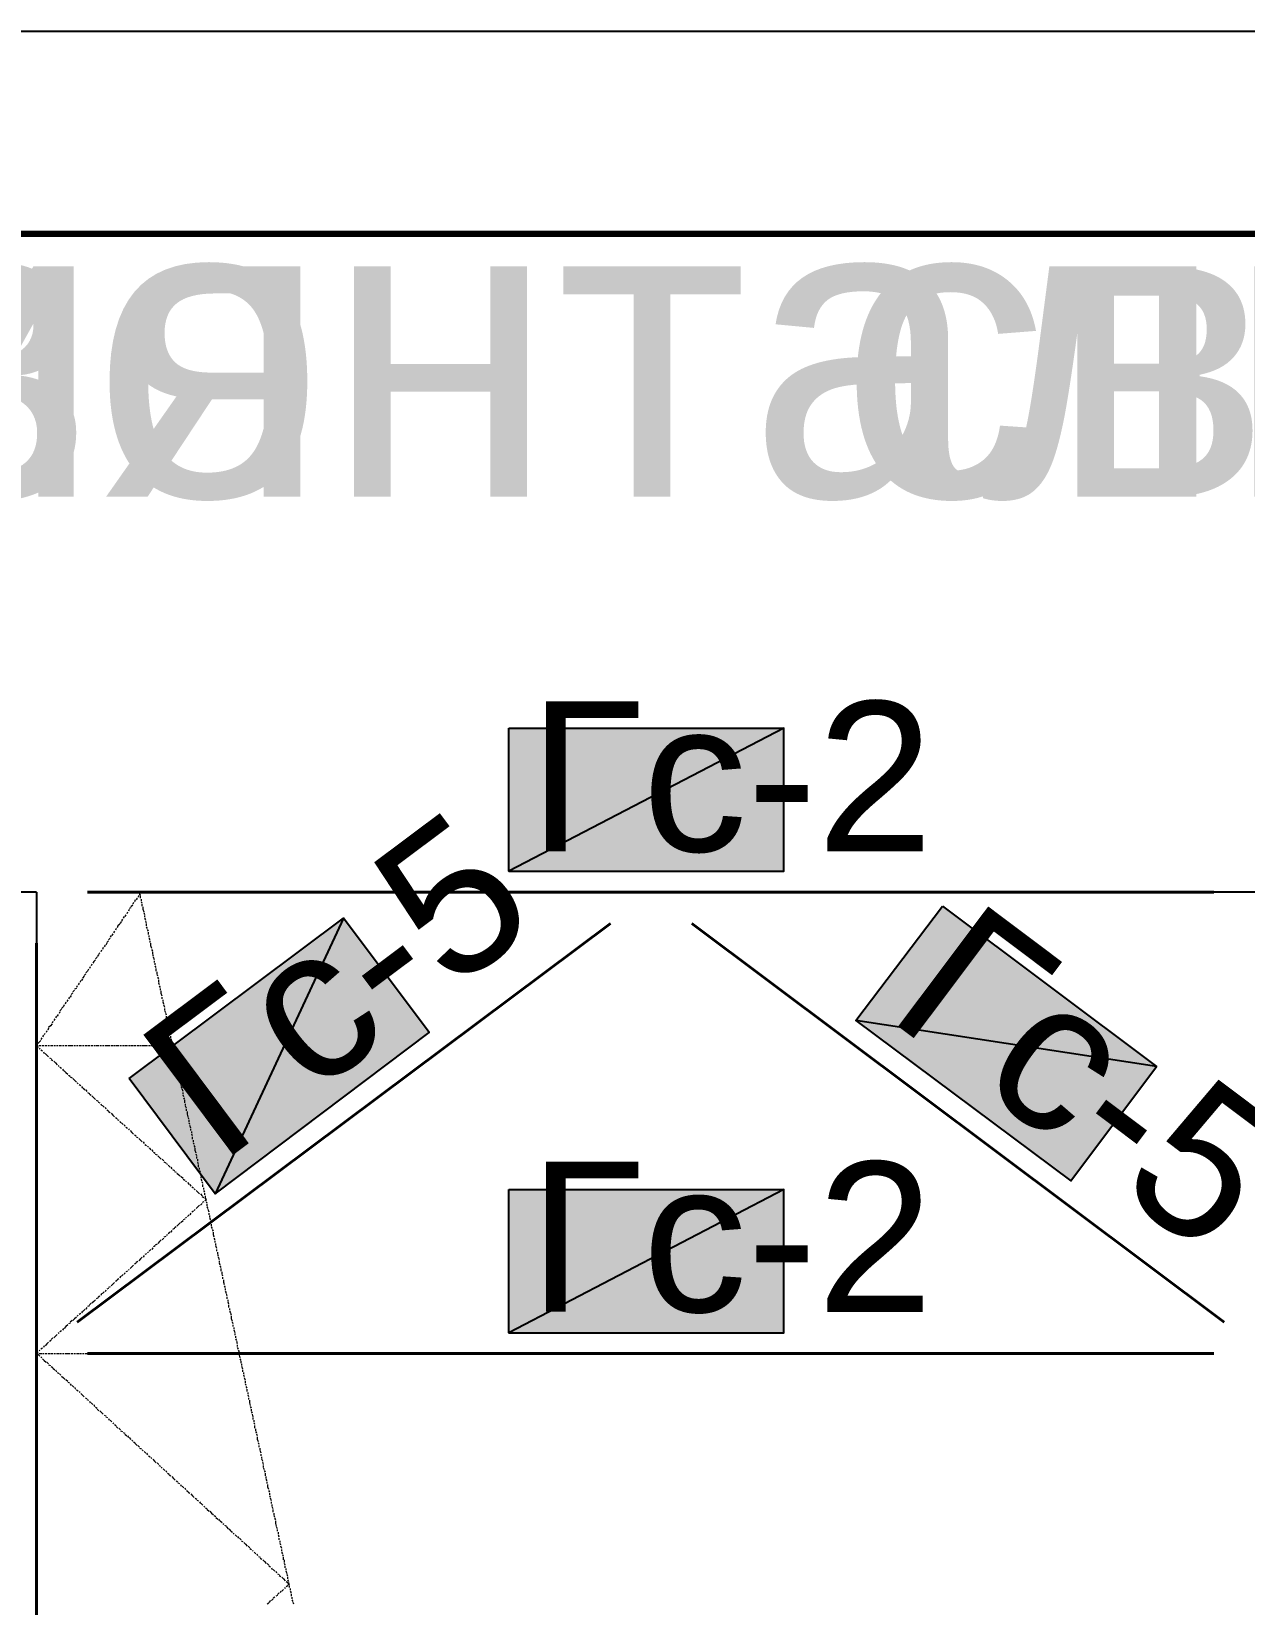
# Model space of a CAD drawing. Extents: x 0 to 604, y 0 to 420.
# Drawn here: x 199.69 to 229.31, y 381.6 to 420 of the extents above; entities that cross this region are included whole.
import ezdxf

# ---------------------------------------------------------------- set-up
doc = ezdxf.new("R2010")
doc.units = 0
doc.styles.add('TEYPDFCAD_TEXT', font='arial.ttf')

# ---------------------------------------------------------------- blocks, each defined once
blk = doc.blocks.new('A2-landscape')
for points in [[(594, 420), (0, 420)], [(589, 415), (20, 415)]]:
    blk.add_lwpolyline(points)

msp = doc.modelspace()

# ---------------------------------------------------------------- hatches: boundary and pattern name
at = {"true_color": 0xffffff}
h = msp.add_hatch(color=0, dxfattribs=at)
h.paths.add_polyline_path([(211.349, 402.992), (218.059, 402.992), (211.349, 399.5)])
h.paths.add_polyline_path([(218.059, 402.992), (211.349, 399.5), (218.059, 399.5)])
h = msp.add_hatch(color=0, dxfattribs=at)
h.paths.add_polyline_path([(221.933, 398.653), (227.161, 394.737), (219.816, 395.859)])
h.paths.add_polyline_path([(227.161, 394.737), (219.816, 395.859), (225.065, 391.943)])
h = msp.add_hatch(color=0, dxfattribs=at)
h.paths.add_polyline_path([(202.078, 394.441), (207.306, 398.357), (204.174, 391.626)])
h.paths.add_polyline_path([(207.306, 398.357), (204.174, 391.626), (209.402, 395.563)])
h = msp.add_hatch(color=0, dxfattribs=at)
h.paths.add_polyline_path([(211.349, 391.731), (218.059, 391.731), (211.349, 388.239)])
h.paths.add_polyline_path([(218.059, 391.731), (211.349, 388.239), (218.059, 388.239)])

# ---------------------------------------------------------------- linework, layer by layer
at = {"color": 0, "lineweight": 0, "true_color": 0xffffff}
for p, q in [((211.349, 399.5), (218.059, 399.5)), ((204.174, 391.626), (209.402, 395.563)), ((219.816, 395.859), (225.065, 391.943)), ((211.349, 388.239), (218.059, 388.239))]:
    msp.add_line(p, q, dxfattribs=at)
at = {"color": 7, "lineweight": 25}
for p, q in [((199.813, 398.992), (198.818, 398.992)), ((199.813, 398.992), (199.813, 385.593)), ((221.319, 398.992), (201.316, 398.992)), ((223.816, 398.992), (222.821, 398.992)), ((245.322, 398.992), (225.319, 398.992)), ((199.813, 384.09), (199.813, 383.074))]:
    msp.add_line(p, q, dxfattribs=at)
at = {"color": 7, "lineweight": 40}
for p, q in [((228.558, 398.992), (201.062, 398.992)), ((200.808, 388.493), (213.826, 398.23)), ((215.815, 398.23), (228.812, 388.493)), ((199.813, 397.743), (199.813, 310.219)), ((228.558, 387.731), (201.062, 387.731))]:
    msp.add_line(p, q, dxfattribs=at)
at = {"color": 7, "lineweight": 5}
for p, q in [((202.353, 398.928), (202.332, 398.949)), ((202.332, 398.949), (202.332, 398.928)), ((202.078, 398.568), (202.057, 398.526)), ((202.12, 398.611), (202.078, 398.589)), ((202.163, 398.674), (202.12, 398.632)), ((202.184, 398.738), (202.163, 398.695)), ((202.226, 398.801), (202.205, 398.759)), ((202.269, 398.843), (202.248, 398.801)), ((202.311, 398.907), (202.29, 398.865)), ((202.353, 398.843), (202.353, 398.907)), ((202.375, 398.78), (202.375, 398.822)), ((202.396, 398.716), (202.375, 398.759)), ((202.396, 398.653), (202.396, 398.695)), ((202.417, 398.568), (202.417, 398.632)), ((202.438, 398.505), (202.417, 398.568)), ((201.845, 398.209), (201.803, 398.166)), ((201.888, 398.272), (201.845, 398.23)), ((201.909, 398.335), (201.888, 398.293)), ((201.951, 398.399), (201.93, 398.357)), ((201.994, 398.441), (201.972, 398.399)), ((202.036, 398.505), (202.015, 398.462)), ((202.459, 398.441), (202.438, 398.484)), ((202.459, 398.378), (202.459, 398.42)), ((202.48, 398.314), (202.459, 398.357)), ((202.501, 398.23), (202.48, 398.293)), ((202.501, 398.166), (202.501, 398.209)), ((201.57, 397.806), (201.528, 397.764)), ((201.613, 397.87), (201.57, 397.827)), ((201.634, 397.933), (201.613, 397.891)), ((201.676, 397.976), (201.655, 397.933)), ((201.718, 398.039), (201.697, 397.997)), ((201.761, 398.103), (201.739, 398.06)), ((201.803, 398.166), (201.782, 398.124)), ((202.523, 398.103), (202.501, 398.145)), ((202.544, 398.039), (202.523, 398.081)), ((202.544, 397.954), (202.544, 398.018)), ((202.565, 397.891), (202.565, 397.933)), ((202.586, 397.827), (202.565, 397.87)), ((202.586, 397.764), (202.586, 397.806)), ((201.337, 397.468), (201.295, 397.425)), ((201.358, 397.51), (201.337, 397.489)), ((201.401, 397.574), (201.38, 397.531)), ((201.443, 397.637), (201.422, 397.595)), ((201.486, 397.7), (201.464, 397.658)), ((201.528, 397.743), (201.507, 397.7)), ((202.607, 397.679), (202.607, 397.743)), ((202.629, 397.616), (202.607, 397.679)), ((202.65, 397.552), (202.629, 397.595)), ((202.65, 397.489), (202.65, 397.531)), ((202.671, 397.425), (202.65, 397.468)), ((201.062, 397.065), (201.02, 397.023)), ((201.083, 397.108), (201.062, 397.065)), ((201.126, 397.171), (201.105, 397.129)), ((201.168, 397.235), (201.147, 397.192)), ((201.21, 397.298), (201.189, 397.256)), ((201.253, 397.341), (201.21, 397.298)), ((201.295, 397.404), (201.253, 397.362)), ((202.692, 397.341), (202.671, 397.404)), ((202.692, 397.277), (202.692, 397.319)), ((202.713, 397.214), (202.713, 397.256)), ((202.734, 397.15), (202.713, 397.192)), ((202.734, 397.065), (202.734, 397.129)), ((202.756, 397.002), (202.756, 397.044)), ((200.787, 396.642), (200.745, 396.621)), ((200.808, 396.706), (200.787, 396.663)), ((200.851, 396.769), (200.829, 396.727)), ((200.893, 396.833), (200.872, 396.79)), ((200.935, 396.875), (200.914, 396.833)), ((200.977, 396.938), (200.935, 396.896)), ((201.02, 397.002), (200.977, 396.96)), ((202.777, 396.938), (202.756, 396.981)), ((202.798, 396.875), (202.777, 396.917)), ((202.798, 396.79), (202.798, 396.854)), ((202.819, 396.727), (202.798, 396.769)), ((202.84, 396.663), (202.819, 396.706)), ((202.84, 396.6), (202.84, 396.642)), ((200.533, 396.303), (200.512, 396.261)), ((200.575, 396.367), (200.554, 396.325)), ((200.618, 396.43), (200.596, 396.388)), ((200.66, 396.473), (200.639, 396.43)), ((200.702, 396.536), (200.66, 396.494)), ((200.745, 396.6), (200.702, 396.557)), ((202.861, 396.515), (202.861, 396.579)), ((202.882, 396.452), (202.861, 396.515)), ((202.882, 396.388), (202.882, 396.43)), ((202.904, 396.325), (202.904, 396.367)), ((202.925, 396.261), (202.904, 396.303)), ((200.258, 395.901), (200.237, 395.859)), ((200.3, 395.965), (200.279, 395.923)), ((200.343, 396.007), (200.321, 395.965)), ((200.385, 396.071), (200.364, 396.028)), ((200.427, 396.134), (200.385, 396.092)), ((200.47, 396.198), (200.427, 396.155)), ((200.491, 396.24), (200.47, 396.198)), ((202.946, 396.176), (202.925, 396.24)), ((202.946, 396.113), (202.946, 396.155)), ((202.967, 396.049), (202.946, 396.092)), ((202.988, 395.986), (202.967, 396.028)), ((202.988, 395.901), (202.988, 395.965)), ((203.009, 395.838), (203.009, 395.88)), ((199.983, 395.499), (199.962, 395.457)), ((200.025, 395.541), (200.004, 395.52)), ((200.067, 395.605), (200.046, 395.563)), ((200.11, 395.668), (200.089, 395.626)), ((200.152, 395.732), (200.11, 395.69)), ((200.194, 395.774), (200.152, 395.732)), ((200.215, 395.838), (200.194, 395.796)), ((203.031, 395.774), (203.009, 395.817)), ((203.031, 395.711), (203.031, 395.753)), ((203.052, 395.626), (203.052, 395.69)), ((203.073, 395.563), (203.052, 395.626)), ((203.094, 395.499), (203.073, 395.541)), ((199.834, 395.266), (199.813, 395.245)), ((199.813, 395.245), (199.856, 395.203)), ((199.813, 395.203), (199.813, 395.245)), ((199.813, 395.245), (199.856, 395.245)), ((199.813, 395.139), (199.813, 395.182)), ((199.813, 395.055), (199.813, 395.118)), ((199.877, 395.33), (199.834, 395.288)), ((199.919, 395.372), (199.877, 395.33)), ((199.877, 395.245), (199.919, 395.245)), ((199.877, 395.182), (199.898, 395.16)), ((199.94, 395.436), (199.919, 395.393)), ((199.919, 395.139), (199.962, 395.118)), ((199.94, 395.245), (200.004, 395.245)), ((200.025, 395.245), (200.067, 395.245)), ((200.089, 395.245), (200.131, 395.245)), ((200.152, 395.245), (200.215, 395.245)), ((200.237, 395.245), (200.279, 395.245)), ((200.3, 395.245), (200.343, 395.245)), ((200.364, 395.245), (200.427, 395.245)), ((200.448, 395.245), (200.491, 395.245)), ((200.512, 395.245), (200.554, 395.245)), ((200.575, 395.245), (200.639, 395.245)), ((200.639, 395.245), (200.702, 395.245)), ((200.724, 395.245), (200.766, 395.245)), ((200.787, 395.245), (200.829, 395.245)), ((200.851, 395.245), (200.914, 395.245)), ((200.935, 395.245), (200.977, 395.245)), ((200.999, 395.245), (201.041, 395.245)), ((201.062, 395.245), (201.126, 395.245)), ((201.147, 395.245), (201.189, 395.245)), ((201.21, 395.245), (201.253, 395.245)), ((201.274, 395.245), (201.337, 395.245)), ((201.358, 395.245), (201.401, 395.245)), ((201.422, 395.245), (201.464, 395.245)), ((201.486, 395.245), (201.549, 395.245)), ((201.549, 395.245), (201.613, 395.245)), ((201.634, 395.245), (201.676, 395.245)), ((201.697, 395.245), (201.739, 395.245)), ((201.761, 395.245), (201.824, 395.245)), ((201.845, 395.245), (201.888, 395.245)), ((201.909, 395.245), (201.951, 395.245)), ((201.972, 395.245), (202.036, 395.245)), ((202.057, 395.245), (202.099, 395.245)), ((202.12, 395.245), (202.163, 395.245)), ((202.184, 395.245), (202.248, 395.245)), ((202.269, 395.245), (202.311, 395.245)), ((202.332, 395.245), (202.375, 395.245)), ((202.396, 395.245), (202.459, 395.245)), ((202.459, 395.245), (202.523, 395.245)), ((202.544, 395.245), (202.586, 395.245)), ((202.607, 395.245), (202.65, 395.245)), ((202.671, 395.245), (202.734, 395.245)), ((202.756, 395.245), (202.798, 395.245)), ((202.819, 395.245), (202.861, 395.245)), ((202.882, 395.245), (202.946, 395.245)), ((202.967, 395.245), (203.009, 395.245)), ((203.031, 395.245), (203.073, 395.245)), ((203.094, 395.436), (203.094, 395.478)), ((203.115, 395.372), (203.094, 395.414)), ((203.094, 395.245), (203.137, 395.245)), ((203.137, 395.288), (203.115, 395.351)), ((203.137, 395.224), (203.137, 395.266)), ((203.158, 395.16), (203.158, 395.203)), ((203.179, 395.097), (203.158, 395.139)), ((199.813, 394.991), (199.813, 395.055)), ((199.813, 394.928), (199.813, 394.97)), ((199.813, 394.864), (199.813, 394.906)), ((199.813, 394.779), (199.813, 394.843)), ((199.813, 394.716), (199.813, 394.758)), ((199.983, 395.097), (200.004, 395.055)), ((200.025, 395.055), (200.067, 395.012)), ((200.067, 395.012), (200.11, 394.97)), ((200.131, 394.949), (200.173, 394.928)), ((200.173, 394.906), (200.215, 394.885)), ((200.237, 394.864), (200.279, 394.822)), ((200.279, 394.822), (200.321, 394.779)), ((200.343, 394.758), (200.364, 394.737)), ((203.179, 395.012), (203.179, 395.076)), ((203.2, 394.949), (203.2, 394.991)), ((203.221, 394.885), (203.2, 394.928)), ((203.242, 394.822), (203.221, 394.864)), ((203.242, 394.737), (203.242, 394.801)), ((199.813, 394.652), (199.813, 394.695)), ((199.813, 394.568), (199.813, 394.631)), ((199.813, 394.504), (199.813, 394.547)), ((199.813, 394.441), (199.813, 394.483)), ((199.813, 394.356), (199.813, 394.42)), ((199.813, 394.293), (199.813, 394.335)), ((200.385, 394.716), (200.427, 394.695)), ((200.448, 394.674), (200.47, 394.631)), ((200.491, 394.631), (200.533, 394.589)), ((200.533, 394.589), (200.575, 394.547)), ((200.596, 394.525), (200.639, 394.504)), ((200.639, 394.483), (200.681, 394.462)), ((200.702, 394.441), (200.745, 394.399)), ((200.745, 394.399), (200.787, 394.356)), ((200.808, 394.335), (200.829, 394.314)), ((203.263, 394.674), (203.242, 394.716)), ((203.285, 394.61), (203.263, 394.652)), ((203.285, 394.547), (203.285, 394.589)), ((203.306, 394.462), (203.306, 394.525)), ((203.327, 394.399), (203.306, 394.462)), ((203.327, 394.335), (203.327, 394.377)), ((199.813, 394.229), (199.813, 394.271)), ((199.813, 394.144), (199.813, 394.208)), ((199.813, 394.081), (199.813, 394.144)), ((199.813, 394.017), (199.813, 394.06)), ((199.813, 393.954), (199.813, 393.996)), ((200.851, 394.293), (200.893, 394.271)), ((200.914, 394.25), (200.935, 394.208)), ((200.956, 394.208), (200.999, 394.166)), ((201.02, 394.166), (201.041, 394.123)), ((201.062, 394.102), (201.105, 394.081)), ((201.105, 394.06), (201.147, 394.039)), ((201.168, 394.017), (201.21, 393.975)), ((201.21, 393.975), (201.253, 393.933)), ((203.348, 394.271), (203.348, 394.314)), ((203.369, 394.208), (203.348, 394.25)), ((203.391, 394.123), (203.369, 394.187)), ((203.391, 394.06), (203.391, 394.102)), ((203.412, 393.996), (203.391, 394.039)), ((203.433, 393.933), (203.412, 393.975)), ((199.813, 393.869), (199.813, 393.933)), ((199.813, 393.806), (199.813, 393.848)), ((199.813, 393.742), (199.813, 393.785)), ((199.813, 393.658), (199.813, 393.721)), ((199.813, 393.594), (199.813, 393.637)), ((199.813, 393.531), (199.813, 393.573)), ((201.274, 393.912), (201.316, 393.89)), ((201.316, 393.869), (201.358, 393.848)), ((201.38, 393.827), (201.401, 393.785)), ((201.422, 393.785), (201.464, 393.742)), ((201.486, 393.742), (201.507, 393.7)), ((201.528, 393.679), (201.57, 393.658)), ((201.57, 393.637), (201.613, 393.615)), ((201.634, 393.594), (201.676, 393.552)), ((203.433, 393.848), (203.433, 393.912)), ((203.454, 393.785), (203.454, 393.827)), ((203.475, 393.721), (203.454, 393.764)), ((203.475, 393.658), (203.475, 393.7)), ((203.496, 393.573), (203.496, 393.637)), ((203.518, 393.51), (203.496, 393.573)), ((199.813, 393.446), (199.813, 393.51)), ((199.813, 393.382), (199.813, 393.425)), ((199.813, 393.319), (199.813, 393.361)), ((199.813, 393.234), (199.813, 393.298)), ((199.813, 393.171), (199.813, 393.234)), ((201.676, 393.552), (201.718, 393.51)), ((201.739, 393.488), (201.782, 393.467)), ((201.782, 393.446), (201.824, 393.425)), ((201.845, 393.404), (201.867, 393.361)), ((201.888, 393.361), (201.93, 393.319)), ((201.951, 393.319), (201.972, 393.277)), ((201.994, 393.255), (202.036, 393.234)), ((202.057, 393.213), (202.078, 393.192)), ((203.539, 393.446), (203.518, 393.488)), ((203.539, 393.382), (203.539, 393.425)), ((203.56, 393.319), (203.539, 393.361)), ((203.581, 393.234), (203.56, 393.298)), ((203.581, 393.171), (203.581, 393.213)), ((199.813, 393.107), (199.813, 393.15)), ((199.813, 393.044), (199.813, 393.086)), ((199.813, 392.959), (199.813, 393.023)), ((199.813, 392.896), (199.813, 392.938)), ((199.813, 392.832), (199.813, 392.874)), ((199.813, 392.747), (199.813, 392.811)), ((202.099, 393.171), (202.142, 393.128)), ((202.142, 393.128), (202.184, 393.086)), ((202.205, 393.065), (202.248, 393.044)), ((202.248, 393.023), (202.29, 393.002)), ((202.311, 392.98), (202.353, 392.938)), ((202.353, 392.938), (202.396, 392.896)), ((202.417, 392.896), (202.438, 392.853)), ((202.459, 392.832), (202.501, 392.811)), ((203.602, 393.107), (203.602, 393.15)), ((203.623, 393.044), (203.602, 393.086)), ((203.623, 392.959), (203.623, 393.023)), ((203.644, 392.896), (203.644, 392.938)), ((203.666, 392.832), (203.644, 392.874)), ((203.687, 392.769), (203.666, 392.811)), ((199.813, 392.684), (199.813, 392.726)), ((199.813, 392.62), (199.813, 392.663)), ((199.813, 392.536), (199.813, 392.599)), ((199.813, 392.472), (199.813, 392.515)), ((199.813, 392.409), (199.813, 392.451)), ((202.523, 392.79), (202.544, 392.769)), ((202.565, 392.747), (202.607, 392.705)), ((202.629, 392.705), (202.65, 392.663)), ((202.671, 392.642), (202.713, 392.62)), ((202.713, 392.599), (202.756, 392.578)), ((202.777, 392.557), (202.819, 392.515)), ((202.819, 392.515), (202.861, 392.472)), ((202.882, 392.472), (202.925, 392.43)), ((203.687, 392.684), (203.687, 392.747)), ((203.708, 392.62), (203.687, 392.684)), ((203.729, 392.557), (203.708, 392.599)), ((203.729, 392.493), (203.729, 392.536)), ((203.75, 392.43), (203.75, 392.472)), ((199.813, 392.324), (199.813, 392.388)), ((199.813, 392.261), (199.813, 392.324)), ((199.813, 392.197), (199.813, 392.239)), ((199.813, 392.134), (199.813, 392.176)), ((199.813, 392.049), (199.813, 392.113)), ((202.925, 392.409), (202.967, 392.388)), ((202.988, 392.366), (203.009, 392.345)), ((203.031, 392.324), (203.073, 392.282)), ((203.094, 392.282), (203.115, 392.239)), ((203.137, 392.218), (203.179, 392.197)), ((203.179, 392.176), (203.221, 392.155)), ((203.242, 392.134), (203.285, 392.091)), ((203.285, 392.091), (203.327, 392.049)), ((203.348, 392.049), (203.391, 392.007)), ((203.772, 392.345), (203.75, 392.409)), ((203.772, 392.282), (203.772, 392.324)), ((203.793, 392.218), (203.793, 392.261)), ((203.814, 392.155), (203.793, 392.197)), ((203.835, 392.07), (203.814, 392.134)), ((203.835, 392.007), (203.835, 392.049)), ((199.813, 391.985), (199.813, 392.028)), ((199.813, 391.922), (199.813, 391.964)), ((199.813, 391.837), (199.813, 391.901)), ((199.813, 391.774), (199.813, 391.816)), ((199.813, 391.71), (199.813, 391.753)), ((199.813, 391.626), (199.813, 391.689)), ((203.391, 391.985), (203.433, 391.964)), ((203.454, 391.943), (203.475, 391.922)), ((203.496, 391.901), (203.539, 391.858)), ((203.56, 391.858), (203.581, 391.816)), ((203.602, 391.795), (203.644, 391.774)), ((203.666, 391.753), (203.687, 391.731)), ((203.708, 391.71), (203.75, 391.668)), ((203.75, 391.668), (203.793, 391.626)), ((203.856, 391.943), (203.835, 391.985)), ((203.877, 391.88), (203.856, 391.922)), ((203.877, 391.795), (203.877, 391.858)), ((203.899, 391.731), (203.899, 391.774)), ((203.92, 391.668), (203.899, 391.71)), ((199.813, 391.562), (199.813, 391.604)), ((199.813, 391.499), (199.813, 391.541)), ((199.813, 391.414), (199.813, 391.478)), ((199.813, 391.351), (199.813, 391.414)), ((199.813, 391.287), (199.813, 391.329)), ((199.813, 391.223), (199.813, 391.266)), ((203.75, 391.308), (203.708, 391.266)), ((203.793, 391.351), (203.75, 391.308)), ((203.814, 391.626), (203.856, 391.583)), ((203.856, 391.393), (203.814, 391.351)), ((203.856, 391.562), (203.899, 391.541)), ((203.899, 391.435), (203.856, 391.414)), ((203.92, 391.604), (203.92, 391.647)), ((203.92, 391.52), (203.962, 391.499)), ((203.962, 391.499), (203.92, 391.456)), ((203.941, 391.52), (203.941, 391.583)), ((203.962, 391.456), (203.941, 391.52)), ((203.983, 391.393), (203.962, 391.435)), ((203.983, 391.329), (203.983, 391.372)), ((204.004, 391.266), (203.983, 391.308)), ((199.813, 391.139), (199.813, 391.202)), ((199.813, 391.075), (199.813, 391.118)), ((199.813, 391.012), (199.813, 391.054)), ((199.813, 390.927), (199.813, 390.991)), ((199.813, 390.864), (199.813, 390.906)), ((203.285, 390.885), (203.242, 390.842)), ((203.327, 390.927), (203.285, 390.885)), ((203.391, 390.969), (203.348, 390.927)), ((203.433, 391.012), (203.391, 390.991)), ((203.475, 391.054), (203.454, 391.033)), ((203.539, 391.118), (203.496, 391.075)), ((203.581, 391.16), (203.56, 391.118)), ((203.644, 391.202), (203.602, 391.181)), ((203.687, 391.245), (203.666, 391.223)), ((204.025, 391.181), (204.004, 391.245)), ((204.025, 391.118), (204.025, 391.16)), ((204.047, 391.054), (204.047, 391.096)), ((204.068, 390.991), (204.047, 391.033)), ((204.068, 390.906), (204.068, 390.969)), ((204.089, 390.842), (204.089, 390.885)), ((199.813, 390.8), (199.813, 390.842)), ((199.813, 390.716), (199.813, 390.779)), ((199.813, 390.652), (199.813, 390.694)), ((199.813, 390.589), (199.813, 390.631)), ((199.813, 390.504), (199.813, 390.567)), ((199.813, 390.44), (199.813, 390.504)), ((202.861, 390.504), (202.819, 390.461)), ((202.925, 390.546), (202.882, 390.504)), ((202.967, 390.589), (202.925, 390.567)), ((203.009, 390.631), (202.988, 390.61)), ((203.073, 390.694), (203.031, 390.652)), ((203.115, 390.737), (203.094, 390.694)), ((203.179, 390.779), (203.137, 390.758)), ((203.221, 390.821), (203.179, 390.8)), ((204.11, 390.779), (204.089, 390.821)), ((204.131, 390.716), (204.11, 390.758)), ((204.131, 390.631), (204.131, 390.694)), ((204.152, 390.567), (204.131, 390.631)), ((204.174, 390.504), (204.152, 390.546)), ((199.813, 390.377), (199.813, 390.419)), ((199.813, 390.313), (199.813, 390.356)), ((199.813, 390.229), (199.813, 390.292)), ((199.813, 390.165), (199.813, 390.207)), ((199.813, 390.102), (199.813, 390.144)), ((202.438, 390.123), (202.417, 390.08)), ((202.501, 390.165), (202.459, 390.144)), ((202.544, 390.207), (202.523, 390.186)), ((202.607, 390.271), (202.565, 390.229)), ((202.65, 390.313), (202.629, 390.271)), ((202.713, 390.356), (202.671, 390.334)), ((202.756, 390.398), (202.713, 390.377)), ((202.819, 390.461), (202.777, 390.419)), ((204.174, 390.44), (204.174, 390.483)), ((204.195, 390.377), (204.195, 390.419)), ((204.216, 390.292), (204.195, 390.356)), ((204.216, 390.229), (204.216, 390.271)), ((204.237, 390.165), (204.237, 390.207)), ((204.258, 390.102), (204.237, 390.144)), ((199.813, 390.017), (199.813, 390.08)), ((199.813, 389.953), (199.813, 389.996)), ((199.813, 389.89), (199.813, 389.932)), ((199.813, 389.805), (199.813, 389.869)), ((199.813, 389.742), (199.813, 389.784)), ((202.036, 389.742), (201.994, 389.721)), ((202.078, 389.784), (202.057, 389.763)), ((202.142, 389.848), (202.099, 389.805)), ((202.184, 389.89), (202.142, 389.848)), ((202.248, 389.932), (202.205, 389.911)), ((202.29, 389.975), (202.248, 389.953)), ((202.353, 390.038), (202.311, 389.996)), ((202.396, 390.08), (202.353, 390.038)), ((204.28, 390.017), (204.258, 390.08)), ((204.28, 389.953), (204.28, 389.996)), ((204.301, 389.89), (204.28, 389.932)), ((204.322, 389.827), (204.301, 389.869)), ((204.322, 389.742), (204.322, 389.805)), ((199.813, 389.678), (199.813, 389.721)), ((199.813, 389.594), (199.813, 389.657)), ((199.813, 389.53), (199.813, 389.594)), ((199.813, 389.467), (199.813, 389.509)), ((199.813, 389.403), (199.813, 389.445)), ((199.813, 389.318), (199.813, 389.382)), ((201.613, 389.361), (201.57, 389.34)), ((201.676, 389.424), (201.634, 389.382)), ((201.718, 389.467), (201.676, 389.424)), ((201.782, 389.509), (201.739, 389.488)), ((201.824, 389.551), (201.782, 389.53)), ((201.867, 389.615), (201.845, 389.572)), ((201.93, 389.657), (201.888, 389.615)), ((201.972, 389.699), (201.951, 389.657)), ((204.343, 389.678), (204.343, 389.721)), ((204.364, 389.615), (204.343, 389.657)), ((204.364, 389.551), (204.364, 389.594)), ((204.385, 389.467), (204.385, 389.53)), ((204.406, 389.403), (204.385, 389.467)), ((204.428, 389.34), (204.406, 389.382)), ((199.813, 389.255), (199.813, 389.297)), ((199.813, 389.192), (199.813, 389.234)), ((199.813, 389.107), (199.813, 389.17)), ((199.813, 389.043), (199.813, 389.086)), ((199.813, 388.98), (199.813, 389.022)), ((201.21, 389.001), (201.168, 388.959)), ((201.253, 389.043), (201.21, 389.001)), ((201.316, 389.086), (201.274, 389.065)), ((201.358, 389.128), (201.316, 389.107)), ((201.401, 389.192), (201.38, 389.149)), ((201.464, 389.234), (201.422, 389.192)), ((201.507, 389.276), (201.486, 389.234)), ((201.57, 389.318), (201.528, 389.297)), ((204.428, 389.276), (204.428, 389.318)), ((204.449, 389.213), (204.428, 389.255)), ((204.47, 389.128), (204.449, 389.192)), ((204.47, 389.065), (204.47, 389.107)), ((204.491, 389.001), (204.491, 389.043)), ((204.512, 388.937), (204.491, 388.98)), ((199.813, 388.895), (199.813, 388.959)), ((199.813, 388.832), (199.813, 388.874)), ((199.813, 388.768), (199.813, 388.81)), ((199.813, 388.683), (199.813, 388.747)), ((199.813, 388.62), (199.813, 388.683)), ((199.813, 388.557), (199.813, 388.599)), ((200.745, 388.578), (200.702, 388.535)), ((200.787, 388.62), (200.745, 388.578)), ((200.829, 388.662), (200.808, 388.641)), ((200.893, 388.705), (200.851, 388.683)), ((200.935, 388.768), (200.914, 388.726)), ((200.999, 388.81), (200.956, 388.768)), ((201.041, 388.853), (201.02, 388.81)), ((201.105, 388.895), (201.062, 388.874)), ((201.147, 388.959), (201.105, 388.916)), ((204.512, 388.853), (204.512, 388.916)), ((204.534, 388.789), (204.534, 388.832)), ((204.555, 388.726), (204.534, 388.768)), ((204.576, 388.662), (204.555, 388.705)), ((204.576, 388.578), (204.576, 388.641)), ((204.597, 388.514), (204.576, 388.578)), ((199.813, 388.493), (199.813, 388.535)), ((199.813, 388.408), (199.813, 388.472)), ((199.813, 388.345), (199.813, 388.387)), ((199.813, 388.281), (199.813, 388.324)), ((199.813, 388.197), (199.813, 388.26)), ((200.321, 388.197), (200.279, 388.154)), ((200.364, 388.239), (200.343, 388.218)), ((200.427, 388.281), (200.385, 388.26)), ((200.47, 388.345), (200.448, 388.303)), ((200.533, 388.387), (200.491, 388.345)), ((200.575, 388.43), (200.533, 388.387)), ((200.639, 388.472), (200.596, 388.451)), ((200.681, 388.535), (200.639, 388.493)), ((204.618, 388.451), (204.597, 388.493)), ((204.618, 388.387), (204.618, 388.43)), ((204.639, 388.324), (204.639, 388.366)), ((204.661, 388.239), (204.639, 388.303)), ((204.661, 388.175), (204.661, 388.218)), ((199.813, 388.133), (199.813, 388.175)), ((199.813, 388.07), (199.813, 388.112)), ((199.813, 387.985), (199.813, 388.048)), ((199.813, 387.921), (199.813, 387.964)), ((199.813, 387.858), (199.813, 387.9)), ((199.813, 387.773), (199.813, 387.837)), ((199.898, 387.816), (199.877, 387.795)), ((199.962, 387.858), (199.919, 387.837)), ((200.004, 387.921), (199.983, 387.879)), ((200.067, 387.964), (200.025, 387.921)), ((200.11, 388.006), (200.067, 387.964)), ((200.173, 388.048), (200.131, 388.027)), ((200.215, 388.112), (200.173, 388.07)), ((200.279, 388.154), (200.237, 388.112)), ((204.682, 388.112), (204.682, 388.154)), ((204.703, 388.048), (204.682, 388.091)), ((204.724, 387.964), (204.703, 388.027)), ((204.724, 387.9), (204.724, 387.943)), ((204.745, 387.837), (204.724, 387.879)), ((204.766, 387.773), (204.745, 387.816)), ((199.856, 387.773), (199.813, 387.731)), ((199.813, 387.71), (199.813, 387.773)), ((199.813, 387.731), (199.856, 387.731)), ((199.813, 387.731), (199.834, 387.71)), ((199.813, 387.646), (199.813, 387.689)), ((199.813, 387.583), (199.813, 387.625)), ((199.813, 387.498), (199.813, 387.562)), ((199.813, 387.435), (199.813, 387.477)), ((199.856, 387.71), (199.898, 387.667)), ((199.877, 387.731), (199.94, 387.731)), ((199.919, 387.646), (199.94, 387.625)), ((199.962, 387.731), (200.004, 387.731)), ((199.962, 387.604), (200.004, 387.562)), ((200.004, 387.562), (200.046, 387.519)), ((200.025, 387.731), (200.067, 387.731)), ((200.067, 387.519), (200.11, 387.477)), ((200.089, 387.731), (200.152, 387.731)), ((200.11, 387.456), (200.152, 387.435)), ((200.173, 387.731), (200.215, 387.731)), ((200.237, 387.731), (200.279, 387.731)), ((200.3, 387.731), (200.364, 387.731)), ((200.385, 387.731), (200.427, 387.731)), ((200.448, 387.731), (200.491, 387.731)), ((200.512, 387.731), (200.575, 387.731)), ((200.575, 387.731), (200.639, 387.731)), ((200.66, 387.731), (200.702, 387.731)), ((200.724, 387.731), (200.766, 387.731)), ((200.787, 387.731), (200.851, 387.731)), ((200.872, 387.731), (200.914, 387.731)), ((200.935, 387.731), (200.977, 387.731)), ((200.999, 387.731), (201.062, 387.731)), ((201.083, 387.731), (201.126, 387.731)), ((201.147, 387.731), (201.189, 387.731)), ((201.21, 387.731), (201.274, 387.731)), ((201.295, 387.731), (201.337, 387.731)), ((201.358, 387.731), (201.401, 387.731)), ((201.422, 387.731), (201.486, 387.731)), ((201.486, 387.731), (201.549, 387.731)), ((201.57, 387.731), (201.613, 387.731)), ((201.634, 387.731), (201.676, 387.731)), ((201.697, 387.731), (201.761, 387.731)), ((201.782, 387.731), (201.824, 387.731)), ((201.845, 387.731), (201.888, 387.731)), ((201.909, 387.731), (201.972, 387.731)), ((201.994, 387.731), (202.036, 387.731)), ((202.057, 387.731), (202.099, 387.731)), ((202.12, 387.731), (202.184, 387.731)), ((202.205, 387.731), (202.248, 387.731)), ((202.269, 387.731), (202.311, 387.731)), ((202.332, 387.731), (202.396, 387.731)), ((202.396, 387.731), (202.459, 387.731)), ((202.48, 387.731), (202.523, 387.731)), ((202.544, 387.731), (202.586, 387.731)), ((202.607, 387.731), (202.671, 387.731)), ((202.692, 387.731), (202.734, 387.731)), ((202.756, 387.731), (202.798, 387.731)), ((202.819, 387.731), (202.882, 387.731)), ((202.904, 387.731), (202.946, 387.731)), ((202.967, 387.731), (203.009, 387.731)), ((203.031, 387.731), (203.094, 387.731)), ((203.115, 387.731), (203.158, 387.731)), ((203.179, 387.731), (203.221, 387.731)), ((203.242, 387.731), (203.285, 387.731)), ((203.306, 387.731), (203.369, 387.731)), ((203.391, 387.731), (203.433, 387.731)), ((203.454, 387.731), (203.496, 387.731)), ((203.518, 387.731), (203.581, 387.731)), ((203.602, 387.731), (203.644, 387.731)), ((203.666, 387.731), (203.708, 387.731)), ((203.729, 387.731), (203.793, 387.731)), ((203.814, 387.731), (203.856, 387.731)), ((203.877, 387.731), (203.92, 387.731)), ((203.941, 387.731), (204.004, 387.731)), ((204.025, 387.731), (204.068, 387.731)), ((204.089, 387.731), (204.131, 387.731)), ((204.152, 387.731), (204.195, 387.731)), ((204.216, 387.731), (204.28, 387.731)), ((204.301, 387.731), (204.343, 387.731)), ((204.364, 387.731), (204.406, 387.731)), ((204.428, 387.731), (204.491, 387.731)), ((204.512, 387.731), (204.555, 387.731)), ((204.576, 387.731), (204.618, 387.731)), ((204.639, 387.731), (204.703, 387.731)), ((204.724, 387.731), (204.766, 387.731)), ((204.766, 387.689), (204.766, 387.752)), ((204.787, 387.625), (204.766, 387.689)), ((204.809, 387.562), (204.787, 387.604)), ((204.809, 387.498), (204.809, 387.541)), ((204.83, 387.435), (204.83, 387.477)), ((199.813, 387.371), (199.813, 387.413)), ((199.813, 387.286), (199.813, 387.35)), ((199.813, 387.223), (199.813, 387.265)), ((199.813, 387.159), (199.813, 387.202)), ((199.813, 387.075), (199.813, 387.138)), ((199.813, 387.011), (199.813, 387.054)), ((200.173, 387.413), (200.215, 387.392)), ((200.215, 387.371), (200.258, 387.329)), ((200.279, 387.329), (200.3, 387.286)), ((200.321, 387.265), (200.364, 387.244)), ((200.385, 387.223), (200.406, 387.202)), ((200.427, 387.181), (200.47, 387.138)), ((200.47, 387.138), (200.512, 387.096)), ((200.533, 387.096), (200.575, 387.054)), ((204.851, 387.35), (204.83, 387.413)), ((204.851, 387.286), (204.851, 387.329)), ((204.872, 387.223), (204.872, 387.265)), ((204.893, 387.159), (204.872, 387.202)), ((204.915, 387.075), (204.893, 387.138)), ((204.915, 387.011), (204.915, 387.054)), ((199.813, 386.948), (199.813, 386.99)), ((199.813, 386.863), (199.813, 386.927)), ((199.813, 386.8), (199.813, 386.863)), ((199.813, 386.736), (199.813, 386.779)), ((199.813, 386.673), (199.813, 386.715)), ((200.575, 387.032), (200.618, 387.011)), ((200.639, 386.99), (200.66, 386.948)), ((200.681, 386.948), (200.724, 386.906)), ((200.745, 386.906), (200.766, 386.863)), ((200.787, 386.842), (200.829, 386.821)), ((200.851, 386.8), (200.872, 386.779)), ((200.893, 386.757), (200.935, 386.715)), ((200.935, 386.715), (200.977, 386.673)), ((204.936, 386.948), (204.915, 386.99)), ((204.957, 386.884), (204.936, 386.927)), ((204.957, 386.8), (204.957, 386.863)), ((204.978, 386.736), (204.978, 386.779)), ((204.999, 386.673), (204.978, 386.715)), ((199.813, 386.588), (199.813, 386.651)), ((199.813, 386.524), (199.813, 386.567)), ((199.813, 386.461), (199.813, 386.503)), ((199.813, 386.376), (199.813, 386.44)), ((199.813, 386.313), (199.813, 386.355)), ((199.813, 386.249), (199.813, 386.292)), ((200.999, 386.651), (201.041, 386.63)), ((201.041, 386.609), (201.083, 386.588)), ((201.105, 386.567), (201.126, 386.524)), ((201.147, 386.524), (201.189, 386.482)), ((201.21, 386.482), (201.232, 386.44)), ((201.253, 386.419), (201.295, 386.397)), ((201.295, 386.376), (201.337, 386.334)), ((201.358, 386.334), (201.401, 386.292)), ((201.401, 386.292), (201.443, 386.249)), ((204.999, 386.609), (204.999, 386.651)), ((205.02, 386.524), (205.02, 386.588)), ((205.042, 386.461), (205.02, 386.524)), ((205.063, 386.397), (205.042, 386.44)), ((205.063, 386.334), (205.063, 386.376)), ((205.084, 386.271), (205.063, 386.313)), ((199.813, 386.165), (199.813, 386.228)), ((199.813, 386.101), (199.813, 386.144)), ((199.813, 386.038), (199.813, 386.08)), ((199.813, 385.953), (199.813, 386.017)), ((199.813, 385.889), (199.813, 385.953)), ((201.464, 386.228), (201.507, 386.207)), ((201.507, 386.186), (201.549, 386.165)), ((201.57, 386.144), (201.591, 386.101)), ((201.613, 386.101), (201.655, 386.059)), ((201.676, 386.038), (201.697, 386.017)), ((201.718, 385.995), (201.761, 385.974)), ((201.761, 385.953), (201.803, 385.911)), ((201.824, 385.911), (201.867, 385.868)), ((205.105, 386.186), (205.084, 386.249)), ((205.105, 386.122), (205.105, 386.165)), ((205.126, 386.059), (205.126, 386.101)), ((205.147, 385.995), (205.126, 386.038)), ((205.147, 385.911), (205.147, 385.974)), ((205.168, 385.847), (205.168, 385.889)), ((199.813, 385.826), (199.813, 385.868)), ((199.813, 385.762), (199.813, 385.805)), ((199.813, 385.678), (199.813, 385.741)), ((199.813, 385.614), (199.813, 385.657)), ((199.813, 385.551), (199.813, 385.593)), ((199.813, 385.466), (199.813, 385.53)), ((201.867, 385.847), (201.909, 385.826)), ((201.93, 385.805), (201.972, 385.784)), ((201.972, 385.762), (202.015, 385.72)), ((202.036, 385.72), (202.057, 385.678)), ((202.078, 385.678), (202.12, 385.635)), ((202.142, 385.614), (202.163, 385.593)), ((202.184, 385.572), (202.226, 385.551)), ((202.226, 385.53), (202.269, 385.487)), ((205.19, 385.784), (205.168, 385.826)), ((205.211, 385.72), (205.19, 385.762)), ((205.211, 385.635), (205.211, 385.699)), ((205.232, 385.572), (205.211, 385.635)), ((205.253, 385.509), (205.232, 385.551)), ((199.813, 385.403), (199.813, 385.445)), ((199.813, 385.339), (199.813, 385.382)), ((199.813, 385.255), (199.813, 385.318)), ((199.813, 385.191), (199.813, 385.233)), ((199.813, 385.127), (199.813, 385.17)), ((202.29, 385.487), (202.332, 385.445)), ((202.332, 385.424), (202.375, 385.403)), ((202.396, 385.382), (202.417, 385.36)), ((202.438, 385.339), (202.48, 385.297)), ((202.501, 385.297), (202.523, 385.255)), ((202.544, 385.233), (202.586, 385.212)), ((202.607, 385.191), (202.629, 385.17)), ((202.65, 385.149), (202.692, 385.106)), ((205.253, 385.445), (205.253, 385.487)), ((205.274, 385.382), (205.274, 385.424)), ((205.295, 385.297), (205.274, 385.36)), ((205.295, 385.233), (205.295, 385.276)), ((205.317, 385.17), (205.317, 385.212)), ((205.338, 385.106), (205.317, 385.149)), ((199.813, 385.043), (199.813, 385.106)), ((199.813, 384.979), (199.813, 385.043)), ((199.813, 384.916), (199.813, 384.958)), ((199.813, 384.852), (199.813, 384.895)), ((199.813, 384.768), (199.813, 384.831)), ((199.813, 384.704), (199.813, 384.746)), ((202.692, 385.106), (202.734, 385.064)), ((202.756, 385.064), (202.798, 385.022)), ((202.798, 385), (202.84, 384.979)), ((202.861, 384.958), (202.882, 384.937)), ((202.904, 384.916), (202.946, 384.873)), ((202.967, 384.873), (202.988, 384.831)), ((203.009, 384.81), (203.052, 384.789)), ((203.052, 384.768), (203.094, 384.746)), ((205.359, 385.022), (205.338, 385.085)), ((205.359, 384.958), (205.359, 385)), ((205.38, 384.895), (205.359, 384.937)), ((205.401, 384.831), (205.38, 384.873)), ((205.401, 384.746), (205.401, 384.81)), ((199.813, 384.641), (199.813, 384.683)), ((199.813, 384.556), (199.813, 384.62)), ((199.813, 384.492), (199.813, 384.535)), ((199.813, 384.429), (199.813, 384.471)), ((199.813, 384.344), (199.813, 384.408)), ((203.115, 384.725), (203.158, 384.683)), ((203.158, 384.683), (203.2, 384.641)), ((203.221, 384.62), (203.263, 384.598)), ((203.263, 384.577), (203.306, 384.556)), ((203.327, 384.535), (203.348, 384.492)), ((203.369, 384.492), (203.412, 384.45)), ((203.433, 384.45), (203.454, 384.408)), ((203.475, 384.387), (203.518, 384.365)), ((205.423, 384.683), (205.423, 384.725)), ((205.444, 384.62), (205.423, 384.662)), ((205.444, 384.556), (205.444, 384.598)), ((205.465, 384.471), (205.465, 384.535)), ((205.486, 384.408), (205.465, 384.471)), ((205.507, 384.344), (205.486, 384.387)), ((199.813, 384.281), (199.813, 384.323)), ((199.813, 384.217), (199.813, 384.26)), ((199.813, 384.133), (199.813, 384.196)), ((199.813, 384.069), (199.813, 384.133)), ((199.813, 384.006), (199.813, 384.048)), ((199.813, 383.942), (199.813, 383.985)), ((203.518, 384.344), (203.56, 384.323)), ((203.581, 384.302), (203.623, 384.26)), ((203.623, 384.26), (203.666, 384.217)), ((203.687, 384.196), (203.729, 384.175)), ((203.729, 384.154), (203.772, 384.133)), ((203.793, 384.111), (203.814, 384.069)), ((203.835, 384.069), (203.877, 384.027)), ((203.899, 384.006), (203.92, 383.985)), ((205.507, 384.281), (205.507, 384.323)), ((205.528, 384.217), (205.507, 384.26)), ((205.549, 384.133), (205.528, 384.196)), ((205.549, 384.069), (205.549, 384.111)), ((205.571, 384.006), (205.571, 384.048)), ((205.592, 383.942), (205.571, 383.985)), ((199.813, 383.858), (199.813, 383.921)), ((199.813, 383.794), (199.813, 383.836)), ((199.813, 383.73), (199.813, 383.773)), ((199.813, 383.646), (199.813, 383.709)), ((199.813, 383.582), (199.813, 383.625)), ((203.941, 383.963), (203.983, 383.942)), ((203.983, 383.921), (204.025, 383.879)), ((204.047, 383.879), (204.089, 383.836)), ((204.089, 383.836), (204.131, 383.794)), ((204.152, 383.773), (204.195, 383.752)), ((204.195, 383.73), (204.237, 383.688)), ((204.258, 383.688), (204.28, 383.646)), ((204.301, 383.646), (204.343, 383.603)), ((205.592, 383.858), (205.592, 383.921)), ((205.613, 383.794), (205.613, 383.836)), ((205.634, 383.73), (205.613, 383.773)), ((205.655, 383.667), (205.634, 383.709)), ((205.655, 383.582), (205.655, 383.646)), ((199.813, 383.519), (199.813, 383.561)), ((199.813, 383.434), (199.813, 383.498)), ((199.813, 383.371), (199.813, 383.413)), ((199.813, 383.307), (199.813, 383.349)), ((199.813, 383.223), (199.813, 383.286)), ((199.813, 383.159), (199.813, 383.223)), ((204.364, 383.582), (204.385, 383.561)), ((204.406, 383.54), (204.449, 383.519)), ((204.449, 383.498), (204.491, 383.455)), ((204.512, 383.455), (204.555, 383.413)), ((204.555, 383.392), (204.597, 383.371)), ((204.618, 383.349), (204.639, 383.328)), ((204.661, 383.307), (204.703, 383.265)), ((204.724, 383.265), (204.745, 383.223)), ((204.766, 383.223), (204.809, 383.18)), ((205.677, 383.519), (205.655, 383.582)), ((205.698, 383.455), (205.677, 383.498)), ((205.698, 383.392), (205.698, 383.434)), ((205.719, 383.328), (205.719, 383.371)), ((205.74, 383.244), (205.719, 383.307)), ((205.74, 383.18), (205.74, 383.223)), ((199.813, 383.096), (199.813, 383.138)), ((199.813, 383.032), (199.813, 383.074)), ((199.813, 382.947), (199.813, 383.011)), ((199.813, 382.884), (199.813, 382.926)), ((199.813, 382.82), (199.813, 382.863)), ((204.809, 383.159), (204.851, 383.138)), ((204.872, 383.117), (204.915, 383.074)), ((204.915, 383.074), (204.957, 383.032)), ((204.978, 383.032), (205.02, 382.99)), ((205.02, 382.968), (205.063, 382.947)), ((205.084, 382.926), (205.105, 382.905)), ((205.126, 382.884), (205.168, 382.841)), ((205.19, 382.841), (205.211, 382.799)), ((205.761, 383.117), (205.761, 383.159)), ((205.782, 383.053), (205.761, 383.096)), ((205.804, 382.968), (205.782, 383.032)), ((205.804, 382.905), (205.804, 382.947)), ((205.825, 382.841), (205.804, 382.884)), ((205.846, 382.778), (205.825, 382.82)), ((199.813, 382.736), (199.813, 382.799)), ((199.813, 382.672), (199.813, 382.714)), ((199.813, 382.609), (199.813, 382.651)), ((199.813, 382.524), (199.813, 382.587)), ((199.813, 382.46), (199.813, 382.503)), ((199.813, 382.397), (199.813, 382.439)), ((205.232, 382.778), (205.274, 382.757)), ((205.274, 382.736), (205.317, 382.714)), ((205.338, 382.693), (205.38, 382.651)), ((205.38, 382.651), (205.423, 382.609)), ((205.444, 382.609), (205.486, 382.566)), ((205.486, 382.545), (205.528, 382.524)), ((205.549, 382.503), (205.571, 382.46)), ((205.592, 382.46), (205.634, 382.418)), ((205.846, 382.693), (205.846, 382.757)), ((205.867, 382.63), (205.867, 382.693)), ((205.888, 382.566), (205.867, 382.609)), ((205.888, 382.503), (205.888, 382.545)), ((205.909, 382.439), (205.909, 382.482)), ((199.813, 382.312), (199.813, 382.376)), ((199.813, 382.249), (199.813, 382.312)), ((199.813, 382.185), (199.813, 382.228)), ((199.813, 382.122), (199.813, 382.164)), ((199.813, 382.037), (199.813, 382.101)), ((205.655, 382.418), (205.677, 382.376)), ((205.698, 382.355), (205.74, 382.334)), ((205.74, 382.312), (205.782, 382.291)), ((205.804, 382.27), (205.846, 382.228)), ((205.846, 382.228), (205.888, 382.185)), ((205.93, 382.355), (205.909, 382.418)), ((205.909, 382.164), (205.952, 382.143)), ((205.952, 382.058), (205.909, 382.037)), ((205.952, 382.291), (205.93, 382.334)), ((205.952, 382.228), (205.952, 382.27)), ((205.973, 382.164), (205.952, 382.207)), ((205.952, 382.122), (205.973, 382.101)), ((205.973, 382.101), (205.952, 382.079)), ((205.994, 382.079), (205.973, 382.143)), ((205.994, 382.016), (205.994, 382.058)), ((199.813, 381.974), (199.813, 382.016)), ((199.813, 381.91), (199.813, 381.952)), ((199.813, 381.825), (199.813, 381.889)), ((199.813, 381.762), (199.813, 381.804)), ((199.813, 381.699), (199.813, 381.741)), ((199.813, 381.614), (199.813, 381.677)), ((205.528, 381.699), (205.486, 381.656)), ((205.592, 381.741), (205.549, 381.699)), ((205.634, 381.783), (205.592, 381.762)), ((205.698, 381.825), (205.655, 381.804)), ((205.74, 381.889), (205.698, 381.847)), ((205.782, 381.931), (205.761, 381.889)), ((205.846, 381.974), (205.804, 381.931)), ((205.888, 382.016), (205.867, 381.995)), ((206.015, 381.952), (206.015, 381.995)), ((206.036, 381.889), (206.015, 381.931)), ((206.036, 381.804), (206.036, 381.868)), ((206.058, 381.741), (206.058, 381.783)), ((206.079, 381.677), (206.058, 381.72)), ((205.486, 381.635), (205.444, 381.614)), ((206.1, 381.614), (206.079, 381.656))]:
    msp.add_line(p, q, dxfattribs=at)
at = {"lineweight": 60}
msp.add_lwpolyline([(20.087, 5.08), (589.068, 5.08), (589.068, 415.078), (20.087, 415.078)], close=True, dxfattribs=at)
at = {"color": 0, "true_color": 0xffffff}
for points in [[(211.349, 402.992), (218.059, 402.992), (211.349, 399.5)], [(218.059, 402.992), (211.349, 399.5), (218.059, 399.5)], [(221.933, 398.653), (227.161, 394.737), (219.816, 395.859)], [(202.078, 394.441), (207.306, 398.357), (204.174, 391.626)], [(207.306, 398.357), (204.174, 391.626), (209.402, 395.563)], [(227.161, 394.737), (219.816, 395.859), (225.065, 391.943)], [(211.349, 391.731), (218.059, 391.731), (211.349, 388.239)], [(218.059, 391.731), (211.349, 388.239), (218.059, 388.239)]]:
    msp.add_lwpolyline(points, close=True, dxfattribs=at)

# ---------------------------------------------------------------- block references
msp.add_blockref('A2-landscape', (0, 0))

# ---------------------------------------------------------------- texts
at = {"color": 7, "style": 'TEYPDFCAD_TEXT'}
for s, height, p in [('связей', 7.3201, (219.404, 408.644)), ('расположения', 7.32014, (138.181, 408.644)), ('горизонтальных', 7.32014, (175.665, 408.644)), ('Гс-2', 3.6618, (211.836, 399.986)), ('Гс-2', 3.6618, (211.836, 388.747))]:
    msp.add_text(s, height=height, dxfattribs=at).set_placement(p)
for rotation, p in [(36.7824, (204.28, 392.324)), (-36.9141, (220.514, 395.965))]:
    msp.add_text('Гс-5', height=3.6618, rotation=rotation, dxfattribs=at).set_placement(p)

doc.saveas('drawing.dxf')
